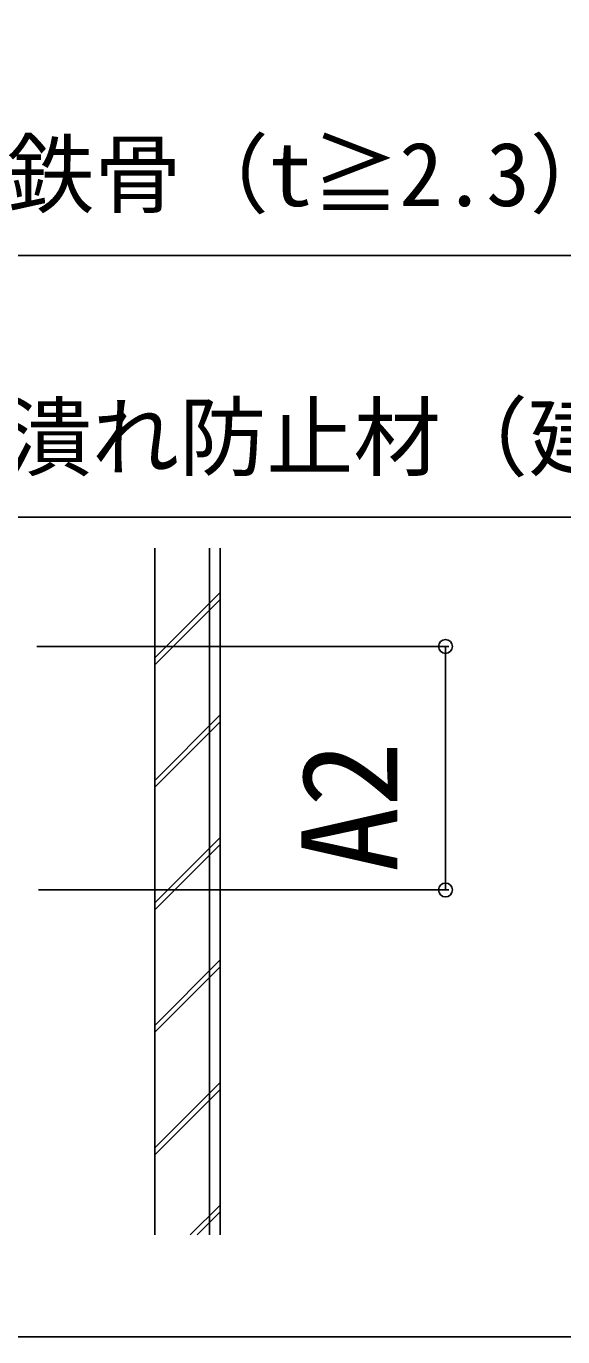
# Model space of a CAD drawing. Units: millimetres, scale not verified. Extents: x -1750 to 1750, y -2608 to 2592.
# Drawn here: x 560.8 to 725, y -1313.5 to -912.6 of the extents above; entities that cross this region are included whole.
import ezdxf
from ezdxf.enums import TextEntityAlignment as Align

# ---------------------------------------------------------------- set-up
doc = ezdxf.new("R2010")
doc.units = ezdxf.units.MM
doc.header["$LTSCALE"] = 14
for name, color, linetype in [('0-4_YKK_12', 2, 'Continuous'), ('0-6_YKK_D', 6, 'Continuous'), ('0-8_YSS_K', 3, 'Continuous')]:
    doc.layers.add(name, color=color, linetype=linetype)
doc.styles.add('ＭＳ ゴシック', font='')
doc.styles.get('ＭＳ ゴシック').set_extended_font_data('MS Gothic')

msp = doc.modelspace()

# ---------------------------------------------------------------- linework, layer by layer
at = {"layer": '0-4_YKK_12'}
msp.add_lwpolyline([(260, -508.5), (1600, -508.5), (1600, -1313.5), (260, -1313.5)], close=True, dxfattribs=at)
at = {"layer": '0-6_YKK_D'}
for p, q in [((564.04, -1102.32), (690.13, -1102.32)), ((689.13, -1102.32), (689.13, -1176.82)), ((564.54, -1176.82), (690.13, -1176.82))]:
    msp.add_line(p, q, dxfattribs=at)
for points in [[(521.62, -1072.37), (524.53, -1064.39), (554.24, -982.75), (772.86, -982.75)], [(509.39, -1140.43), (513.64, -1133.07), (554.24, -1062.75), (945.58, -1062.75)]]:
    msp.add_lwpolyline(points, dxfattribs=at)
for centre in [(689.13, -1102.32), (689.13, -1176.82)]:
    msp.add_circle(centre, 2.12, dxfattribs=at)
at = {"layer": '0-8_YSS_K'}
for p, q in [((600.13, -1072.32), (600.13, -1282.32)), ((616.93, -1072.32), (616.93, -1282.32)), ((620.13, -1072.32), (620.13, -1282.32)), ((600.13, -1105.81), (620.13, -1085.81)), ((600.13, -1107.93), (620.13, -1087.93)), ((600.13, -1143.29), (620.13, -1123.29)), ((600.13, -1145.41), (620.13, -1125.41)), ((600.13, -1180.76), (620.13, -1160.76)), ((600.13, -1182.89), (620.13, -1162.89)), ((600.13, -1218.24), (620.13, -1198.24)), ((600.13, -1220.36), (620.13, -1200.36)), ((600.13, -1255.72), (620.13, -1235.72)), ((600.13, -1257.84), (620.13, -1237.84)), ((611, -1282.32), (620.13, -1273.19)), ((613.12, -1282.32), (620.13, -1275.32))]:
    msp.add_line(p, q, dxfattribs=at)

# ---------------------------------------------------------------- texts
at = {"layer": '0-6_YKK_D', "style": 'ＭＳ ゴシック'}
for s, p in [('鉄骨（t≧2.3）', (554.96, -973.51)), ('潰れ防止材（建築工事）', (554.2, -1053.97))]:
    msp.add_text(s, height=19.57, dxfattribs=at).set_placement(p, align=Align.BOTTOM_LEFT)
msp.add_text('A2', height=29.33, rotation=90, dxfattribs=at).set_placement((683.13, -1171.39), align=Align.BOTTOM_LEFT)

doc.saveas('drawing.dxf')
